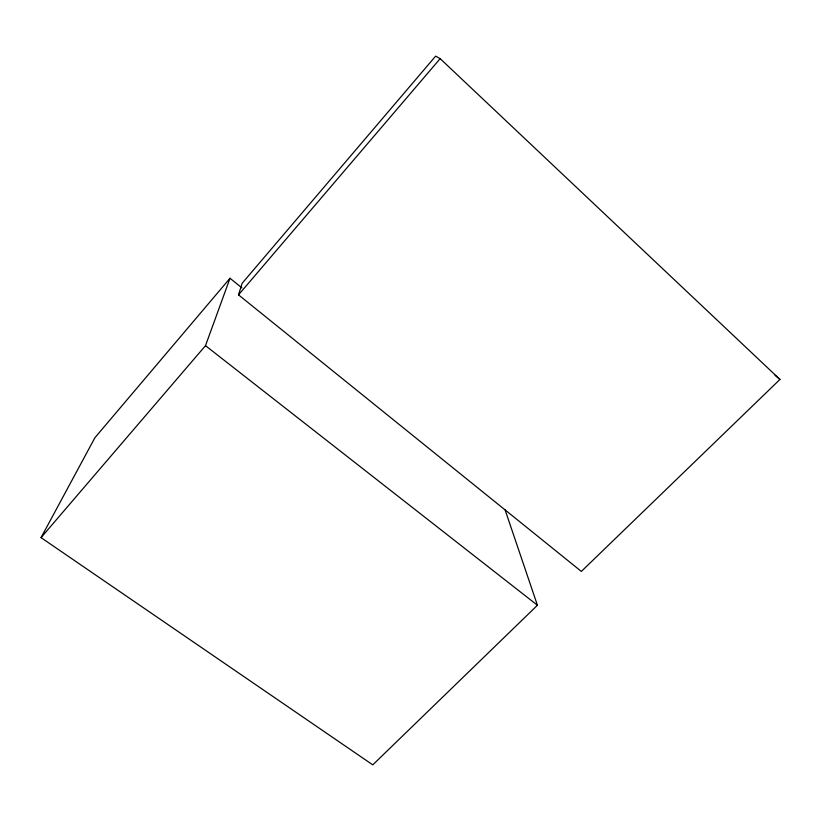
<?xml version="1.0" encoding="UTF-8"?>
<svg xmlns="http://www.w3.org/2000/svg" width="821" height="821" viewBox="0 0 821 821"><rect width="100%" height="100%" fill="white"/><g stroke="black" fill="none" stroke-linecap="round" stroke-linejoin="round"><path stroke-width="1.23" d="M238.521 294.862L242.174 283.245L435.633 56.136L440.159 58.65L779.95 379.435L581.35 571.426L238.521 294.862L440.159 58.65M505.059 509.779L537.427 605.251L372.775 764.864L41.05 537.632L205.496 345.662L230.003 278.257L241.959 287.935M41.05 537.632L94.908 437.726L230.003 278.257M205.496 345.662L537.427 605.251M775.065 375.289L779.95 379.435"/></g></svg>
